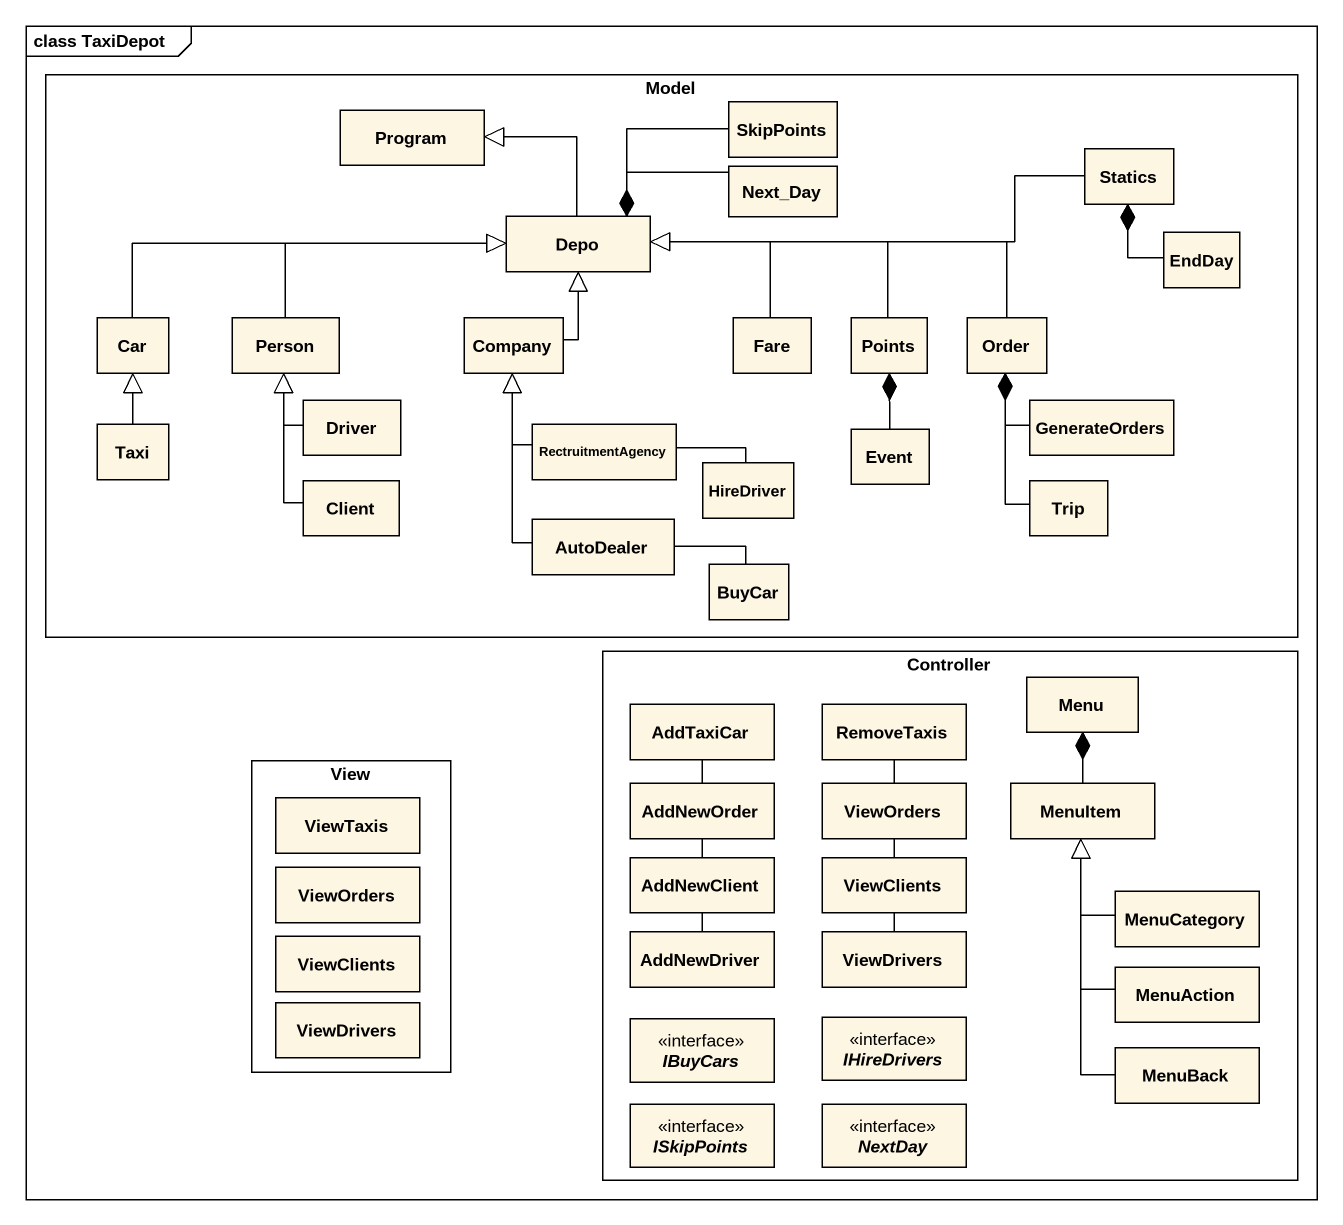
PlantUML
@startuml
mainframe class TaxiDepot
hide circle
hide empty members
rectangle Model {
  class Program
  class SkipPoints
  class Statics
  class Depo
  class Next_Day
  class EndDay
  class Car
  class "Person" as Person_
  class Company
  class Fare
  class Points
  class Order
  class Taxi
  class Driver
  class RectruitmentAgency
  class Event
  class GenerateOrders
  class Client
  class AutoDealer
  class HireDriver
  class Trip
  class BuyCar
}
rectangle Controller {
  class AddTaxiCar
  class RemoveTaxis
  class Menu
  class AddNewOrder
  class ViewOrders
  class MenuItem
  class AddNewClient
  class ViewClients
  class AddNewDriver
  class ViewDrivers
  class MenuCategory
  interface IBuyCars
  interface IHireDrivers
  class MenuAction
  interface ISkipPoints
  interface NextDay
  class MenuBack
}
rectangle View {
  class ViewTaxis
  class "ViewOrders" as ViewOrders_2
  class "ViewClients" as ViewClients_2
  class "ViewDrivers" as ViewDrivers_2
}
SkipPoints -left-* Depo
Statics -left-|> Depo
Depo -up-|> Program
Next_Day -left-* Depo
EndDay -up-* Statics
Car -right-|> Depo
Person_ -right-|> Depo
Company -up-|> Depo
Fare -left-|> Depo
Points -left-|> Depo
Order -left-|> Depo
Taxi -up-|> Car
Driver -up-|> Person_
RectruitmentAgency -up-|> Company
Event -up-* Points
GenerateOrders -up-* Order
Client -up-|> Person_
AutoDealer -up-|> Company
HireDriver -left- RectruitmentAgency
Trip -up-* Order
BuyCar -left- AutoDealer
RemoveTaxis -- ViewOrders
AddNewOrder -up- AddTaxiCar
ViewOrders -- ViewClients
MenuItem -up-* Menu
AddNewClient -up- AddNewOrder
ViewClients -- ViewDrivers
AddNewDriver -up- AddNewClient
MenuCategory -up-|> MenuItem
MenuAction -up-|> MenuItem
MenuBack -up-|> MenuItem
@enduml
